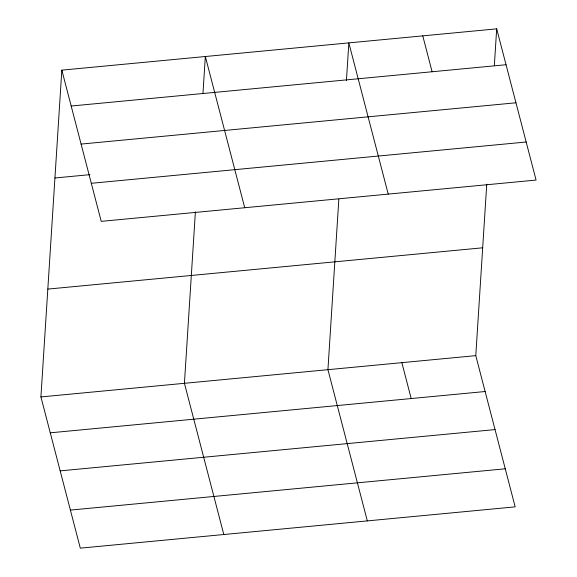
<?xml version="1.0" encoding="UTF-8"?>
<svg xmlns="http://www.w3.org/2000/svg" width="577" height="577" viewBox="0 0 577 577"><rect width="100%" height="100%" fill="white"/><g stroke="black" fill="none" stroke-linecap="round" stroke-linejoin="round"><path stroke-width="0.87" d="M486.75 184.178L475.78 355.641L515.167 506.858L80.311 548.15L40.917 396.933L61.833 70.142L496.689 28.85L536.083 180.067L101.22 221.359L61.833 70.142M195.394 211.846L184.424 383.308L223.811 534.526M202.974 93.359L205.333 56.517L244.727 207.734M338.843 199.115L327.931 369.677L367.318 520.894M346.424 80.636L348.84 42.893L388.227 194.11M494.33 65.699L496.689 28.85M71.18 106.024L506.036 64.732M81.09 144.084L515.953 102.793M54.93 177.983L89.911 174.658M91.303 183.298L526.166 142.007M47.819 289.091L482.682 247.8M40.917 396.933L475.78 355.641M50.264 432.815L485.127 391.523M60.181 470.875L495.037 429.584M70.394 510.09L505.257 468.798M422.768 35.868L432.108 71.75M401.852 362.659L411.199 398.541"/></g></svg>
